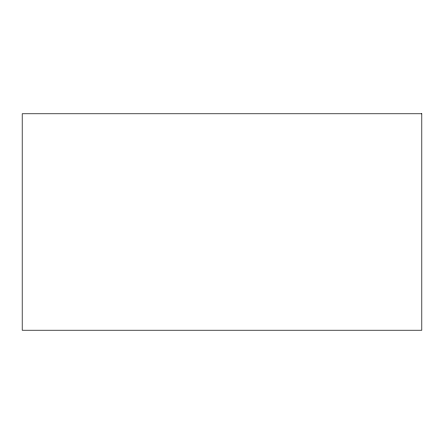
<?xml version="1.0" encoding="UTF-8"?>
<svg xmlns="http://www.w3.org/2000/svg" width="444" height="444" viewBox="0 0 444 444"><rect width="100%" height="100%" fill="white"/><g stroke="black" fill="none" stroke-linecap="round" stroke-linejoin="round"><path stroke-width="0.67" d="M421.8 113.775L22.2 113.775L22.2 330.225L421.8 330.225L421.8 113.775"/></g></svg>
